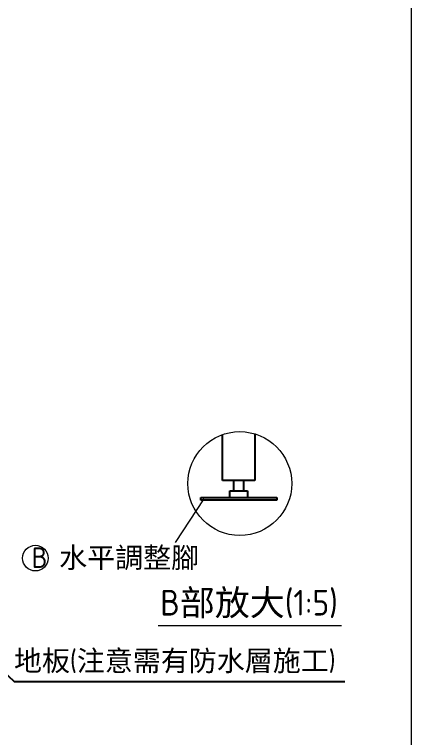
# Model space of a CAD drawing. Header units: millimetres. Extents: x 0 to 16115, y -10 to 11340.
# Drawn here: x 13793 to 16115, y 2564 to 6800 of the extents above; entities that cross this region are included whole.
import ezdxf

# ---------------------------------------------------------------- set-up
doc = ezdxf.new("R2010")
doc.units = ezdxf.units.MM
doc.header["$MEASUREMENT"] = 0
doc.layers.get('0').update_dxf_attribs({"lineweight": 25})
doc.layers.add('D', color=3, linetype='Continuous', lineweight=13)
doc.layers.add('F', color=7, linetype='Continuous', lineweight=15)
doc.styles.get("Standard").update_dxf_attribs({"font": 'KAIU.TTF'})
doc.styles.add('STU25', font='isocp2.shx')
doc.dimstyles.new('STU25$7', dxfattribs={"dimscale": 50, "dimtxt": 2.5, "dimasz": 2, "dimexe": 1.25, "dimexo": 0.625, "dimgap": 1, "dimtad": 0, "dimdec": 4, "dimdsep": 46, "dimtxsty": 'STU25', "dimcen": 2.5, "dimazin": 2, "dimtfac": 1, "dimtdec": 4, "dimtmove": 0, "dimatfit": 3, "dimfxl": 0, "dimtolj": 1, "dimtzin": 0, "dimarcsym": 0})

msp = doc.modelspace()

# ---------------------------------------------------------------- linework, layer by layer
at = {"linetype": 'Continuous'}
for p, q in [((15009.788, 4073.106), (15009.788, 4341.931)), ((15199.788, 4345.906), (15199.788, 4073.106)), ((15199.788, 4073.106), (15009.788, 4073.106)), ((15074.788, 4073.106), (15074.788, 4013.106)), ((15134.788, 4013.106), (15134.788, 4073.106)), ((15052.827, 3973.106), (15052.827, 4013.106)), ((15052.827, 4013.106), (15156.75, 4013.106)), ((15156.75, 4013.106), (15156.75, 3973.106)), ((14882.288, 3958.106), (14882.288, 3973.106)), ((14882.288, 3973.106), (15327.288, 3973.106)), ((15327.288, 3958.106), (14882.288, 3958.106)), ((15327.288, 3973.106), (15327.288, 3958.106))]:
    msp.add_line(p, q, dxfattribs=at)
at = {"layer": 'D', "linetype": 'Continuous'}
msp.add_line((14900.223, 3966.806), (14733.397, 3711.311), dxfattribs=at)
at = {"layer": 'D'}
msp.add_line((14632.663, 3225.877), (15705.472, 3225.877), dxfattribs=at)
for centre, radius in [((15110.823, 4055.493), 303.734), ((13915.357, 3619.038), 75)]:
    msp.add_circle(centre, radius, dxfattribs=at)
at = {"layer": 'F', "color": 6}
msp.add_lwpolyline([(0, 11340), (0, -10), (16115, -10), (16115, 11340)], close=True, dxfattribs=at)

# ---------------------------------------------------------------- texts
at = {"layer": 'D', "color": 11, "attachment_point": 1}
for s, insert, char_height in [('{\\Fisocp2.shx;\\C3;B \\f標楷體|b0|i0|c136|p65;水平調整腳}', (13894.109, 3682.048), 120), ('{\\Fisocp2.shx;B}部放大{\\Fisocp2.shx;(1:5)}', (14645.435, 3433.424), 150), ('{\\C3;地板\\Fisocp2.shx;(\\f標楷體|b0|i0|c136|p65;注意需有防水層施工\\Fisocp2.shx;)}', (13790.368, 3078.839), 120)]:
    msp.add_mtext(s, dxfattribs=dict(at, insert=insert, char_height=char_height))

# ---------------------------------------------------------------- leaders
at = {"layer": 'D'}
msp.add_leader([(13481.96, 3184.746), (13791.057, 2897.797), (15725.834, 2897.797)], dimstyle='STU25$7', override={"dimgap": 1, "dimtad": 0}, dxfattribs=at)

doc.saveas('drawing.dxf')
